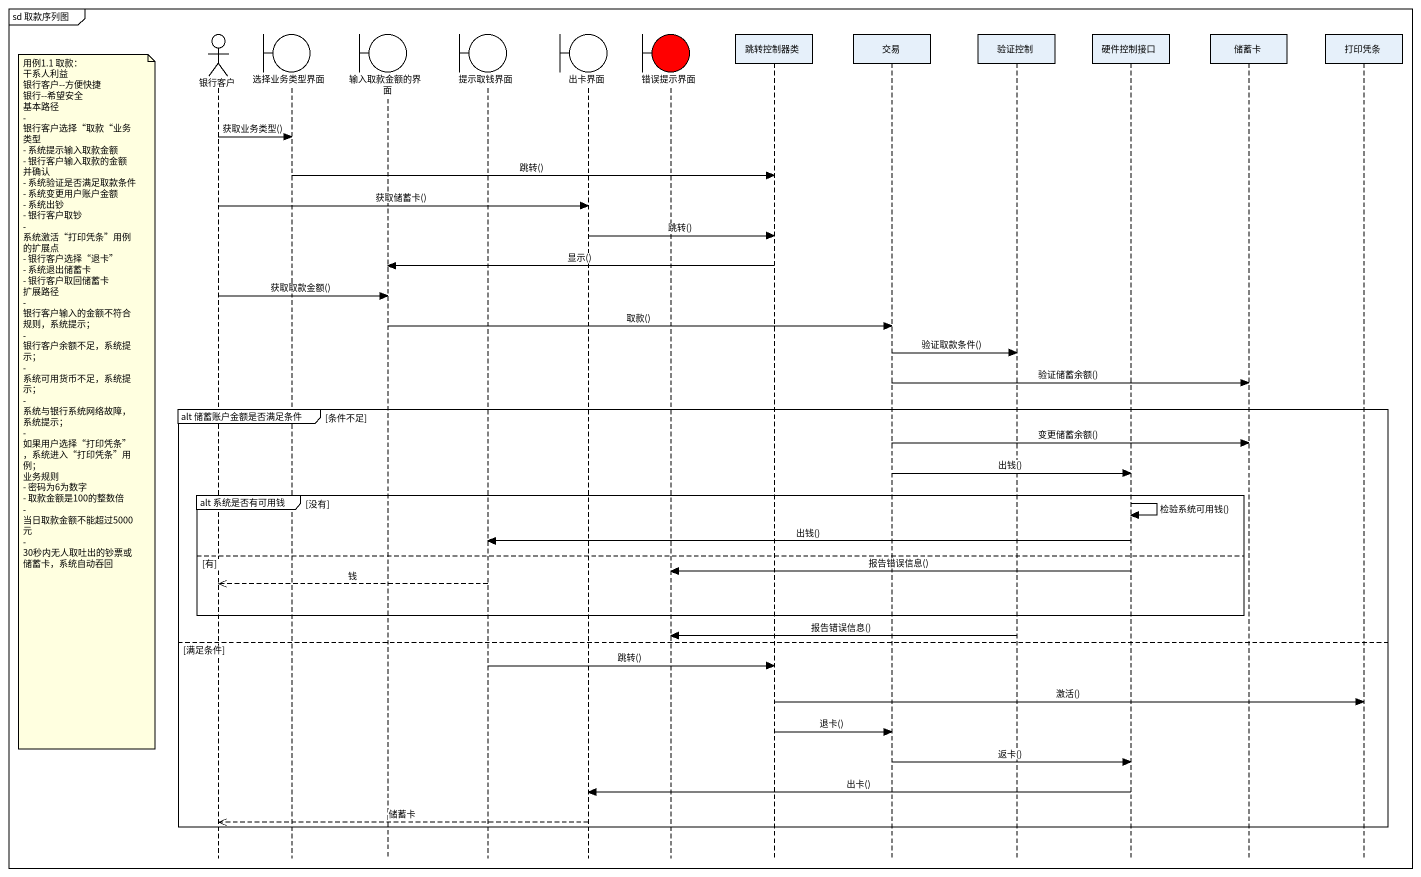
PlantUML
@startuml
mainframe sd 取款序列图
hide footbox
actor 银行客户
boundary 选择业务类型界面
boundary 输入取款金额的界面
boundary 提示取钱界面
boundary 出卡界面
boundary 错误提示界面 #FF0000
participant 跳转控制器类
participant 交易
participant 验证控制
participant 硬件控制接口
participant 储蓄卡
participant 打印凭条

银行客户 -> 选择业务类型界面 : 获取业务类型()
选择业务类型界面 -> 跳转控制器类 : 跳转()
银行客户 -> 出卡界面 : 获取储蓄卡()
出卡界面 -> 跳转控制器类 : 跳转()
跳转控制器类 -> 输入取款金额的界面 : 显示()
银行客户 -> 输入取款金额的界面 : 获取取款金额()
输入取款金额的界面 -> 交易 : 取款()
交易 -> 验证控制 : 验证取款条件()
交易 -> 储蓄卡 : 验证储蓄余额()
note left of 银行客户
  用例1.1 取款：
  干系人利益
  银行客户--方便快捷
  银行--希望安全
  基本路径
  - 银行客户选择“取款“业务类型
  - 系统提示输入取款金额
  - 银行客户输入取款的金额 并确认
  - 系统验证是否满足取款条件
  - 系统变更用户账户金额
  - 系统出钞
  - 银行客户取钞
  - 系统激活“打印凭条”用例的扩展点
  - 银行客户选择“退卡”
  - 系统退出储蓄卡
  - 银行客户取回储蓄卡
  扩展路径
  - 银行客户输入的金额不符合规则，系统提示；
  - 银行客户余额不足，系统提示；
  - 系统可用货币不足，系统提示；
  - 系统与银行系统网络故障，系统提示；
  - 如果用户选择“打印凭条”，系统进入“打印凭条”用例；
  业务规则
  - 密码为6为数字
  - 取款金额是100的整数倍
  - 当日取款金额不能超过5000元
  - 30秒内无人取吐出的钞票或储蓄卡，系统自动吞回
end note
group alt 储蓄账户金额是否满足条件 [条件不足]
  交易 -> 储蓄卡 : 变更储蓄余额()
  交易 -> 硬件控制接口 : 出钱()
  group alt 系统是否有可用钱 [没有]
    硬件控制接口 -> 硬件控制接口 : 检验系统可用钱()
    硬件控制接口 -> 提示取钱界面 : 出钱()
  else 有
    硬件控制接口 -> 错误提示界面 : 报告错误信息()
    提示取钱界面 -->> 银行客户 : 钱
  end
  验证控制 -> 错误提示界面 : 报告错误信息()
else 满足条件
  提示取钱界面 -> 跳转控制器类 : 跳转()
  跳转控制器类 -> 打印凭条 : 激活()
  跳转控制器类 -> 交易 : 退卡()
  交易 -> 硬件控制接口 : 返卡()
  硬件控制接口 -> 出卡界面 : 出卡()
  出卡界面 -->> 银行客户 : 储蓄卡
end
@enduml
